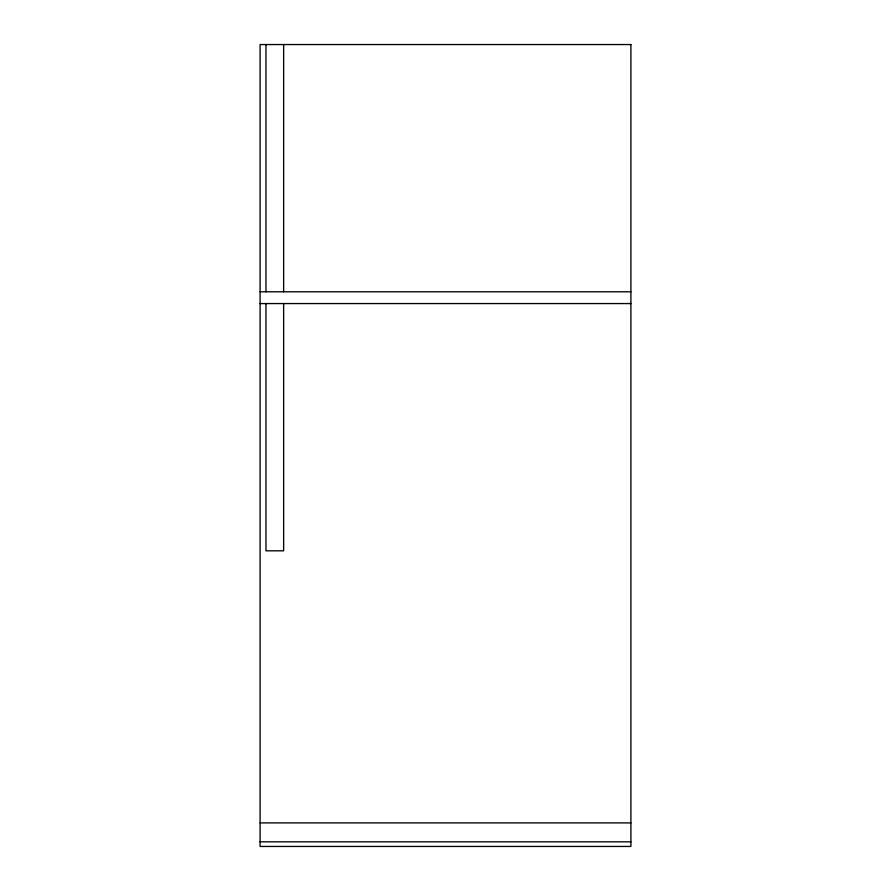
<?xml version="1.0" encoding="UTF-8"?>
<svg xmlns="http://www.w3.org/2000/svg" width="891" height="891" viewBox="0 0 891 891"><rect width="100%" height="100%" fill="white"/><g stroke="black" fill="none" stroke-linecap="round" stroke-linejoin="round"><path stroke-width="1.34" d="M260.094 291.791L630.906 291.791M260.094 303.564L630.906 303.564M260.094 822.905L630.906 822.905M260.094 841.817L630.906 841.817M283.639 44.55L283.639 291.791M283.639 303.564L283.639 550.816L265.975 550.816L265.975 303.564M265.975 44.55L265.975 291.791M630.906 44.55L260.094 44.55L260.094 846.45L630.906 846.45L630.906 44.55"/></g></svg>
